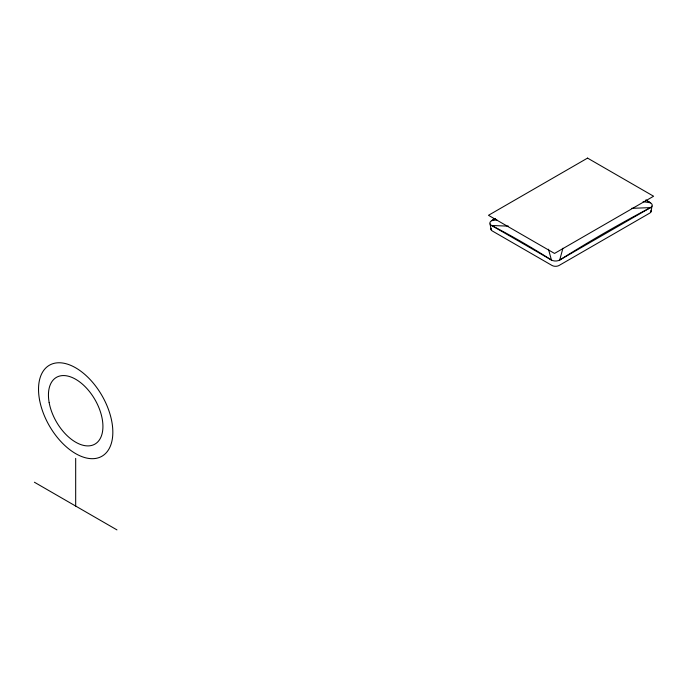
<?xml version="1.0" encoding="UTF-8"?>
<svg xmlns="http://www.w3.org/2000/svg" width="688" height="688" viewBox="0 0 688 688"><rect width="100%" height="100%" fill="white"/><g stroke="black" fill="none" stroke-linecap="round" stroke-linejoin="round"><path stroke-width="1.03" d="M650.968 211.87L652.018 206.09M562.93 248.222L559.688 260.038A5.839 3.371 0 0 1 551.432 260.038A780.476 450.614 60 0 0 491.576 225.483A5.839 3.371 0 0 1 491.576 220.71A1396.408 806.216 -60 0 1 495.162 218.457M495.283 218.569L491.576 220.71L496.848 219.85M631.541 208.352L650.504 207.604A5.839 3.371 0 0 0 650.504 202.84A780.476 450.614 60 0 0 646.023 199.993M508.432 226.146L491.576 225.483L551.432 260.038L548.465 249.211M643.125 201.636L650.504 202.84L645.903 200.182M34.4 482.228L116.96 529.898M490.062 223.97L491.112 229.749M75.68 458.397L75.68 506.067M491.112 228.27A4.954 2.864 0 0 0 492.393 231.03L552.06 265.482A4.954 2.864 0 0 0 559.06 265.482L649.687 213.151A4.954 2.864 0 0 0 650.968 210.39M587.552 158.102L488.48 215.301L554.528 253.433L653.6 196.235L587.552 158.102M650.504 207.604L559.688 260.038A1396.408 806.216 -60 0 1 650.504 207.604M39.508 399.642A52.537 30.332 60 0 0 101.11 456.686A52.537 30.332 60 0 0 86.421 375.863A52.537 30.332 60 0 0 39.508 399.642M49.158 402.6A38.528 22.248 60 0 0 94.333 444.431A38.528 22.248 60 0 0 83.558 385.16A38.528 22.248 60 0 0 49.158 402.6"/></g></svg>
